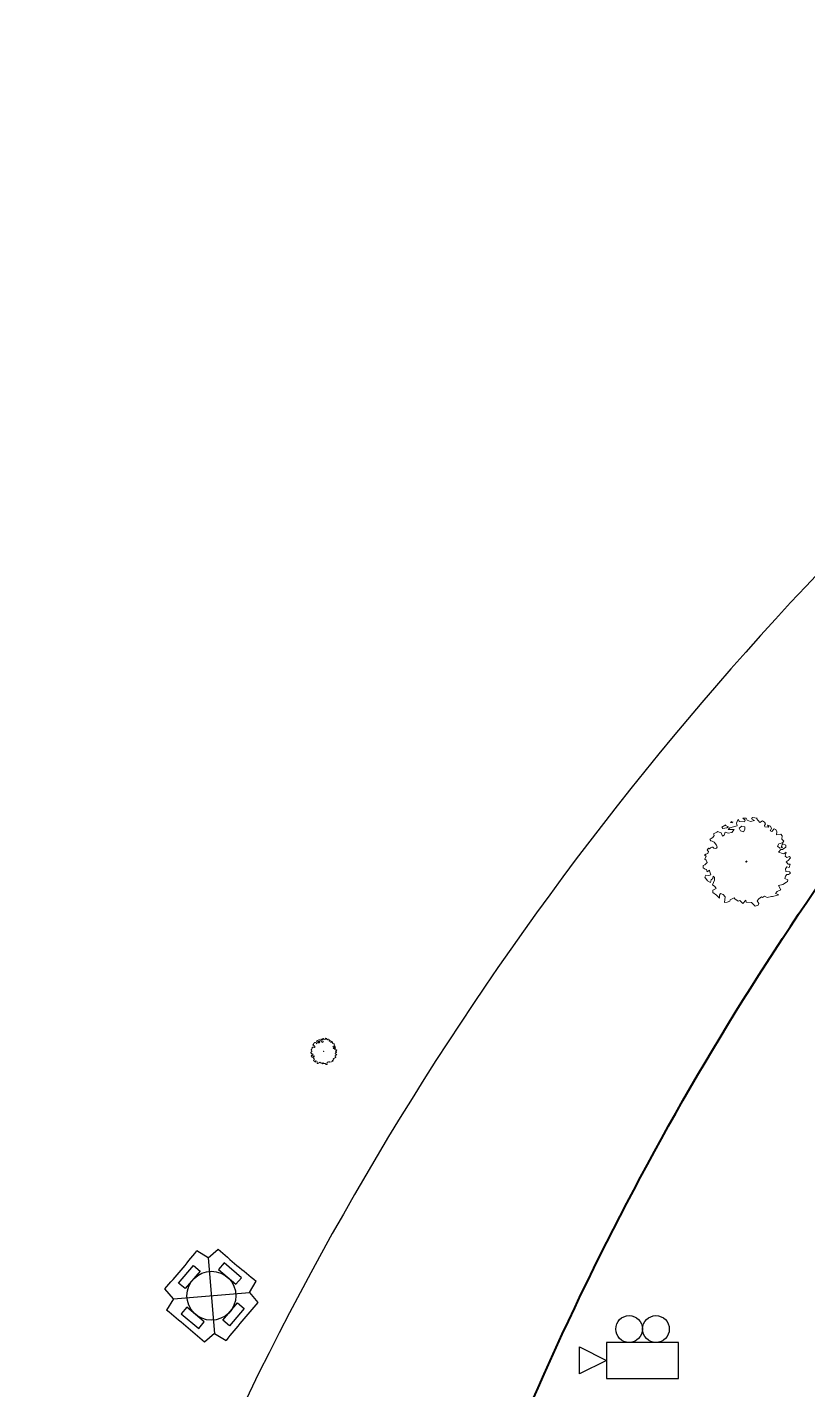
# Model space of a CAD drawing. Extents: x 2080 to 102394, y 2071 to 93424.
# Drawn here: x 84470 to 84990, y 81466 to 82376 of the extents above; entities that cross this region are included whole.
import ezdxf

# ---------------------------------------------------------------- set-up
doc = ezdxf.new("R2010")
doc.units = 0
doc.header["$LTSCALE"] = 20
doc.header["$MEASUREMENT"] = 0
for name, color, linetype, lineweight in [('BUILDING', 4, 'Continuous', 40), ('camera', 11, 'Continuous', 13), ('Mango tree', 96, 'Continuous', 5), ('sappotta', 114, 'Continuous', 5)]:
    doc.layers.add(name, color=color, linetype=linetype, lineweight=lineweight)
doc.layers.add('ELEC', color=11, linetype='Continuous')
doc.layers.add('road', color=2, linetype='Continuous')

# ---------------------------------------------------------------- blocks, each defined once
blk = doc.blocks.new('NEEM')
at = {"layer": 'sappotta', "linetype": 'Continuous'}
for p, q in [((-0.213, 1.092), (-0.242, 1.007)), ((-0.191, 1.099), (-0.213, 1.092)), ((-0.177, 1.048), (-0.191, 1.099)), ((-0.043, 1.039), (-0.177, 1.048)), ((0.003, 1.132), (-0.083, 1.127)), ((-0.083, 1.127), (-0.023, 1.083)), ((-0.023, 1.083), (-0.043, 1.039)), ((0.03, 1.077), (0.003, 1.132)), ((0.114, 1.043), (0.03, 1.077)), ((0.216, 1.072), (0.114, 1.043)), ((0.162, 1.144), (0.142, 1.112)), ((0.142, 1.112), (0.216, 1.072)), ((0.283, 1.13), (0.162, 1.144)), ((0.267, 1.123), (0.283, 1.13)), ((0.351, 1.016), (0.267, 1.123)), ((0.421, 1.063), (0.351, 1.016)), ((0.473, 1.03), (0.421, 1.063)), ((-0.783, 0.757), (-0.83, 0.729)), ((-0.83, 0.729), (-0.826, 0.714)), ((-0.826, 0.714), (-0.818, 0.692)), ((-0.749, 0.774), (-0.783, 0.757)), ((-0.717, 0.789), (-0.749, 0.774)), ((-0.689, 0.772), (-0.717, 0.789)), ((-0.638, 0.758), (-0.689, 0.772)), ((-0.598, 0.672), (-0.638, 0.758)), ((-0.517, 0.963), (-0.614, 0.901)), ((-0.614, 0.901), (-0.589, 0.87)), ((-0.562, 0.699), (-0.598, 0.672)), ((-0.589, 0.87), (-0.494, 0.884)), ((-0.533, 0.776), (-0.562, 0.699)), ((-0.452, 0.75), (-0.533, 0.776)), ((-0.521, 0.945), (-0.521, 0.945)), ((-0.449, 0.913), (-0.521, 0.945)), ((-0.494, 0.884), (-0.449, 0.913)), ((-0.415, 0.884), (-0.459, 0.839)), ((-0.459, 0.839), (-0.303, 0.837)), ((-0.361, 0.762), (-0.452, 0.75)), ((-0.32, 0.906), (-0.415, 0.884)), ((-0.359, 1.043), (-0.396, 1.016)), ((-0.396, 1.016), (-0.345, 1.011)), ((-0.303, 0.837), (-0.361, 0.762)), ((-0.345, 1.011), (-0.34, 1.039)), ((-0.23, 0.935), (-0.32, 0.906)), ((-0.242, 1.007), (-0.23, 0.935)), ((-0.108, 0.922), (-0.177, 0.872)), ((-0.177, 0.872), (-0.139, 0.809)), ((-0.139, 0.809), (-0.067, 0.78)), ((-0.027, 0.908), (-0.108, 0.922)), ((-0.067, 0.78), (-0.034, 0.839)), ((-0.034, 0.839), (-0.027, 0.908)), ((0.472, 0.942), (0.501, 0.982)), ((0.483, 0.908), (0.472, 0.942)), ((0.501, 0.982), (0.473, 1.03)), ((0.581, 0.9), (0.483, 0.908)), ((0.551, 0.95), (0.581, 0.9)), ((0.627, 0.928), (0.551, 0.95)), ((0.616, 0.806), (0.654, 0.87)), ((0.66, 0.788), (0.616, 0.806)), ((0.654, 0.87), (0.627, 0.928)), ((0.715, 0.86), (0.66, 0.788)), ((0.762, 0.844), (0.715, 0.86)), ((0.783, 0.779), (0.762, 0.844)), ((0.776, 0.704), (0.783, 0.779)), ((0.888, 0.723), (0.776, 0.704)), ((0.924, 0.679), (0.888, 0.723)), ((-0.96, 0.366), (-0.994, 0.31)), ((-0.935, 0.345), (-0.96, 0.366)), ((-0.908, 0.372), (-0.935, 0.345)), ((-0.892, 0.613), (-0.923, 0.594)), ((-0.923, 0.594), (-0.895, 0.555)), ((-0.87, 0.389), (-0.908, 0.372)), ((-0.895, 0.555), (-0.868, 0.54)), ((-0.85, 0.638), (-0.892, 0.613)), ((-0.846, 0.386), (-0.87, 0.389)), ((-0.868, 0.54), (-0.818, 0.517)), ((-0.818, 0.692), (-0.85, 0.638)), ((-0.821, 0.367), (-0.846, 0.386)), ((-0.788, 0.359), (-0.821, 0.367)), ((-0.818, 0.517), (-0.752, 0.44)), ((-0.757, 0.361), (-0.788, 0.359)), ((-0.735, 0.394), (-0.757, 0.361)), ((-0.752, 0.44), (-0.735, 0.394)), ((0.804, 0.415), (0.84, 0.475)), ((0.86, 0.367), (0.804, 0.415)), ((0.84, 0.475), (0.934, 0.5)), ((0.933, 0.378), (0.86, 0.367)), ((0.917, 0.437), (0.904, 0.404)), ((0.904, 0.404), (0.933, 0.378)), ((0.913, 0.591), (0.924, 0.679)), ((0.964, 0.541), (0.913, 0.591)), ((0.942, 0.471), (0.917, 0.437)), ((0.93, 0.332), (1.018, 0.389)), ((0.934, 0.5), (0.964, 0.541)), ((1.014, 0.439), (0.942, 0.471)), ((1.018, 0.389), (1.014, 0.439)), ((-1.023, 0.208), (-1.062, 0.182)), ((-1.062, 0.182), (-1.02, 0.162)), ((-1.02, 0.162), (-1.049, 0.084)), ((-1.049, 0.084), (-1.017, 0.059)), ((-0.978, 0.229), (-1.023, 0.208)), ((-1.017, 0.059), (-0.991, -0.002)), ((-0.994, 0.31), (-0.961, 0.275)), ((-0.961, 0.275), (-0.978, 0.229)), ((0.02, 0.041), (-0.009, 0.024)), ((-0.009, 0.024), (0, 0)), ((0, 0), (0.014, 0.011)), ((0.014, 0.011), (0.027, 0.031)), ((0.829, 0.259), (0.888, 0.326)), ((0.838, 0.262), (0.829, 0.259)), ((0.931, 0.228), (0.838, 0.262)), ((0.888, 0.326), (0.93, 0.332)), ((0.962, 0.217), (0.931, 0.228)), ((1.025, 0.259), (0.962, 0.217)), ((0.996, 0.16), (1.025, 0.259)), ((1.046, 0.129), (0.996, 0.16)), ((1.029, 0.011), (1.074, 0.049)), ((1.074, -0.047), (1.029, 0.011)), ((1.109, 0.149), (1.046, 0.129)), ((1.074, 0.049), (1.137, 0.114)), ((1.137, 0.114), (1.109, 0.149)), ((-1.097, -0.077), (-1.098, -0.14)), ((-1.098, -0.14), (-1.044, -0.173)), ((-1.048, -0.062), (-1.097, -0.077)), ((-1.025, -0.325), (-1.052, -0.378)), ((-0.991, -0.002), (-1.048, -0.062)), ((-1.044, -0.173), (-1.007, -0.185)), ((-0.953, -0.336), (-1.025, -0.325)), ((-1.007, -0.185), (-0.992, -0.244)), ((-0.992, -0.244), (-0.937, -0.198)), ((-0.902, -0.318), (-0.953, -0.336)), ((-0.937, -0.198), (-0.93, -0.213)), ((-0.93, -0.213), (-0.902, -0.318)), ((1.004, -0.349), (1.045, -0.311)), ((1.007, -0.166), (1.046, -0.114)), ((1.016, -0.234), (1.007, -0.166)), ((1.11, -0.243), (1.016, -0.234)), ((1.045, -0.311), (1.083, -0.306)), ((1.046, -0.114), (1.1, -0.129)), ((1.129, -0.047), (1.074, -0.047)), ((1.083, -0.306), (1.137, -0.273)), ((1.1, -0.129), (1.129, -0.047)), ((1.137, -0.273), (1.11, -0.243)), ((-1.052, -0.378), (-0.982, -0.471)), ((-0.982, -0.471), (-0.91, -0.516)), ((-0.91, -0.516), (-0.888, -0.446)), ((-0.888, -0.446), (-0.848, -0.411)), ((-0.803, -0.452), (-0.853, -0.576)), ((-0.853, -0.576), (-0.797, -0.619)), ((-0.848, -0.411), (-0.837, -0.355)), ((-0.766, -0.668), (-0.844, -0.71)), ((-0.837, -0.355), (-0.803, -0.383)), ((-0.803, -0.383), (-0.803, -0.452)), ((-0.797, -0.619), (-0.766, -0.668)), ((0.826, -0.591), (0.943, -0.565)), ((0.887, -0.704), (0.826, -0.591)), ((0.943, -0.565), (1.032, -0.503)), ((0.992, -0.411), (1.004, -0.349)), ((1.066, -0.443), (0.992, -0.411)), ((1.032, -0.503), (1.061, -0.484)), ((1.061, -0.484), (1.066, -0.443)), ((-0.844, -0.71), (-0.852, -0.77)), ((-0.852, -0.77), (-0.758, -0.838)), ((-0.758, -0.838), (-0.675, -0.912)), ((-0.676, -0.836), (-0.649, -0.791)), ((-0.675, -0.912), (-0.676, -0.836)), ((-0.649, -0.791), (-0.582, -0.82)), ((-0.582, -0.82), (-0.534, -0.881)), ((-0.534, -0.881), (-0.554, -1.025)), ((-0.554, -1.025), (-0.486, -1.015)), ((-0.486, -1.015), (-0.413, -0.988)), ((-0.413, -0.988), (-0.401, -0.955)), ((-0.401, -0.955), (-0.302, -0.907)), ((-0.302, -0.907), (-0.286, -0.926)), ((-0.286, -0.926), (-0.197, -0.986)), ((-0.197, -0.986), (-0.157, -0.969)), ((-0.157, -0.969), (-0.078, -1.049)), ((-0.078, -1.049), (-0.006, -0.96)), ((-0.006, -0.96), (0.006, -1.017)), ((0.006, -1.017), (0.139, -1.026)), ((0.139, -1.026), (0.236, -1.115)), ((0.287, -0.982), (0.327, -0.932)), ((0.324, -1.046), (0.287, -0.982)), ((0.327, -0.932), (0.391, -0.879)), ((0.391, -0.879), (0.423, -0.897)), ((0.423, -0.897), (0.47, -0.86)), ((0.47, -0.86), (0.543, -0.896)), ((0.543, -0.896), (0.652, -0.871)), ((0.652, -0.871), (0.68, -0.867)), ((0.68, -0.867), (0.834, -0.828)), ((0.751, -0.797), (0.797, -0.747)), ((0.834, -0.828), (0.751, -0.797)), ((0.797, -0.747), (0.887, -0.704)), ((0.236, -1.115), (0.314, -1.096)), ((0.314, -1.096), (0.324, -1.046))]:
    blk.add_line(p, q, dxfattribs=at)
blk = doc.blocks.new('A$C2E3D03D7')
at = {"layer": 'ELEC', "linetype": 'Continuous', "ltscale": 0.5}
for p, q in [((30.59, 56.02), (23.38, 61.18)), ((30.59, 56.02), (37.8, 61.18)), ((30.59, 56.02), (30.59, 5.16)), ((5.16, 30.59), (0, 37.8)), ((56.02, 30.59), (61.18, 37.8)), ((5.16, 30.59), (0, 23.38)), ((5.16, 30.59), (56.02, 30.59)), ((56.02, 30.59), (61.18, 23.38)), ((30.59, 5.16), (23.38, 0)), ((30.59, 5.16), (37.8, 0))]:
    blk.add_line(p, q, dxfattribs=at)
for points in [[(9.52, 40.86), (20.31, 51.66), (24.42, 47.56), (13.62, 36.76)], [(51.66, 40.86), (40.86, 51.66), (36.76, 47.56), (47.56, 36.76)], [(9.52, 20.31), (20.31, 9.52), (24.42, 13.62), (13.62, 24.42)], [(51.66, 20.31), (40.86, 9.52), (36.76, 13.62), (47.56, 24.42)]]:
    blk.add_lwpolyline(points, close=True, dxfattribs=at)
blk.add_circle((30.59, 30.59), 16.36, dxfattribs=at)
for centre, start, end in [((-373.61, 434.78), 313.26239, 316.73761), ((434.78, 434.78), 223.26239, 226.73761), ((-373.61, -373.61), 43.26239, 46.73761), ((434.78, -373.61), 133.26239, 136.73761)]:
    blk.add_arc(centre, 545.14, start, end, dxfattribs=at)
blk = doc.blocks.new('A$C22A82026')
at = {"layer": 'ELEC', "ltscale": 0.5}
blk.add_lwpolyline([(-10.21, 5.71), (-10.21, -6.29), (13.79, -6.29), (13.79, 5.71)], close=True, dxfattribs=at)
blk.add_lwpolyline([(-10.21, -0.29), (-19.21, -4.79), (-19.21, 4.21), (-10.21, -0.29)], dxfattribs=at)
blk = doc.blocks.new('A$C265A360F')
at = {"layer": 'ELEC', "ltscale": 0.5}
for centre in [(33.06, 20.94), (50.94, 20.94)]:
    blk.add_circle(centre, 8.94, dxfattribs=at)
at = {"layer": 'ELEC', "ltscale": 0.5, "xscale": 2, "yscale": 2, "zscale": 2}
blk.add_blockref('A$C22A82026', (38.42, 0.59), dxfattribs=at)

msp = doc.modelspace()

# ---------------------------------------------------------------- linework, layer by layer
at = {"layer": 'BUILDING', "linetype": 'Continuous', "ltscale": 0.5}
msp.add_lwpolyline([(84743.292, 80612.116), (84729.56, 80404.017, -0.0764829), (84624.605, 80411.754, -0.1390799), (84546.122, 80458.624, -0.3253473), (84525.81, 80863.963, 0.1737994), (84806.629, 81458.883, -0.0766039), (85138.531, 81985.206, -0.8303675)], format="xyb", dxfattribs=at)
at = {"layer": 'road', "linetype": 'Continuous', "ltscale": 0.5}
msp.add_arc((86585.225, 80503.814, 0.1), 2189.51, 110.931783, 161.107381, dxfattribs=at)

# ---------------------------------------------------------------- block references
at = {"layer": 'camera', "ltscale": 0.5}
msp.add_blockref('A$C265A360F', (84838.213, 81486.044), dxfattribs=at)
at = {"layer": 'ELEC', "linetype": 'Continuous', "ltscale": 0.5, "rotation": 4.838476962189209}
msp.add_blockref('A$C2E3D03D7', (84564.585, 81496.186), dxfattribs=at)
at = {"layer": 'Mango tree', "linetype": 'Continuous'}
for p, xscale, yscale, zscale in [((84949.288, 81818.43), 26.12750315101584, 26.1275031510595, 26.12750315086566), ((84667.311, 81692.164, 0), 7.767267608287511, 7.767267608302063, 7.76726760824758)]:
    msp.add_blockref('NEEM', p, dxfattribs=dict(at, xscale=xscale, yscale=yscale, zscale=zscale))

doc.saveas('drawing.dxf')
